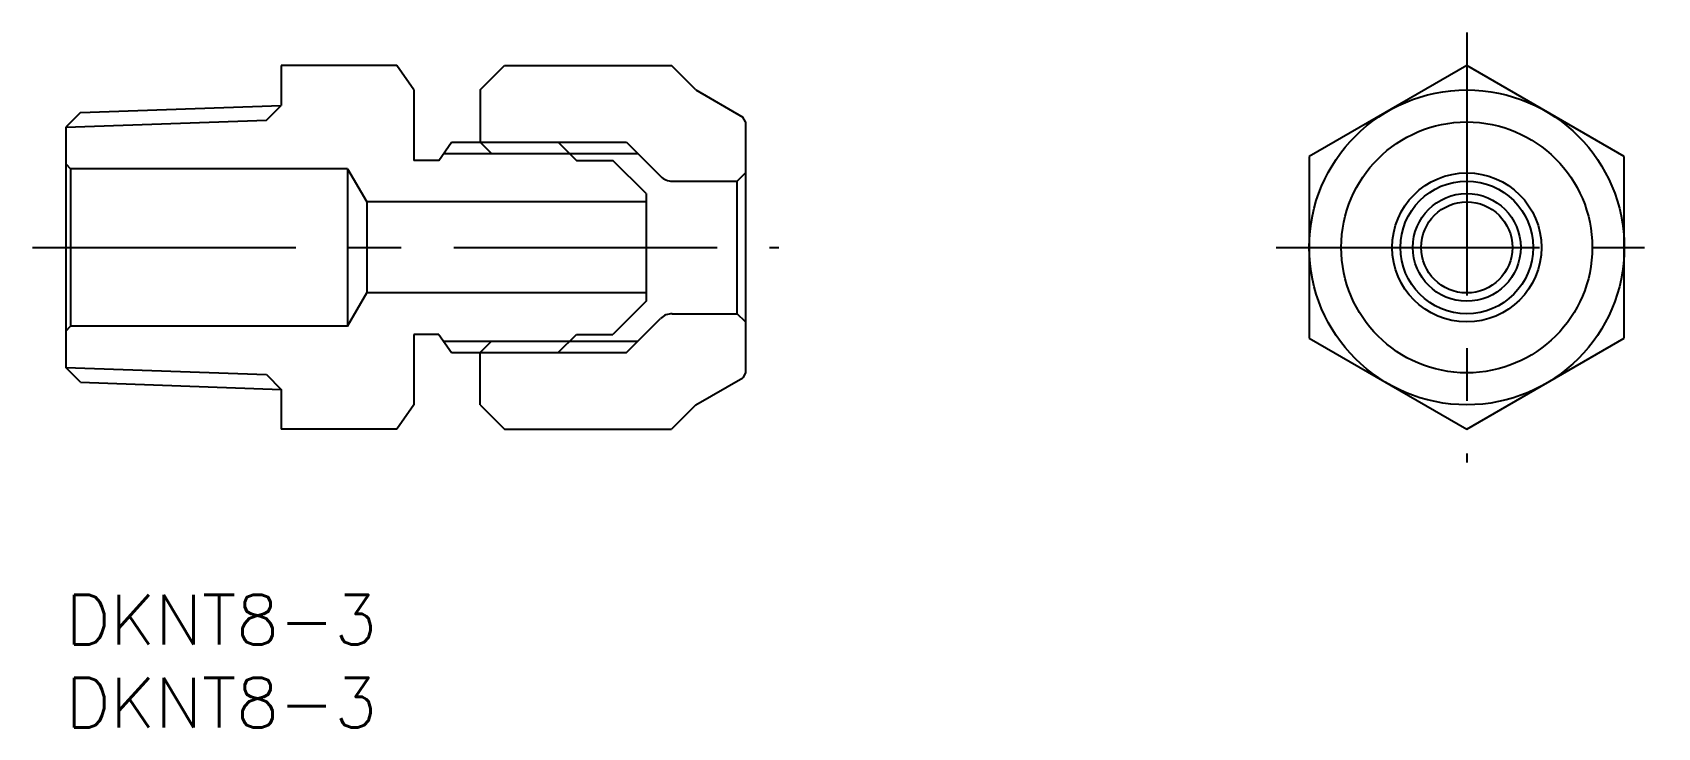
# Model space of a CAD drawing. Extents: x -2 to 96, y -8 to 33.9.
import ezdxf

# ---------------------------------------------------------------- set-up
doc = ezdxf.new("R2010")
doc.units = 0
doc.header["$LTSCALE"] = 0.5
doc.linetypes.add('CENTER', pattern=[50.8, 31.75, -6.35, 6.35, -6.35])
doc.linetypes.add('DASHED', pattern=[19.05, 12.7, -6.35])
for name, color, linetype in [('MSM_CENTER', 1, 'CENTER'), ('MSM_CONTINUOUS', 7, 'CONTINUOUS'), ('MSM_DASHED', 4, 'DASHED'), ('MSM_NARROW', 5, 'CONTINUOUS'), ('MSM_PART_NUMBER', 7, 'CONTINUOUS')]:
    doc.layers.add(name, color=color, linetype=linetype)
doc.styles.get("Standard").update_dxf_attribs({"font": 'txt.shx', "height": 3, "bigfont": 'bigfont.shx'})

# ---------------------------------------------------------------- blocks, each defined once
blk = doc.blocks.new('*U2')
at = {"layer": 'MSM_PART_NUMBER'}
blk.add_text('DKNT8-3', height=3, dxfattribs=at).set_placement((0, -3))
blk = doc.blocks.new('*U3')
at = {"layer": 'MSM_PART_NUMBER'}
blk.add_text('DKNT8-3', height=3, dxfattribs=at).set_placement((0, -8))

msp = doc.modelspace()

# ---------------------------------------------------------------- linework, layer by layer
at = {"layer": 'MSM_CENTER'}
for p, q in [((84.486, 33.939), (84.486, 8)), ((-2, 20.97), (43, 20.97)), ((72.986, 20.97), (95.986, 20.97))]:
    msp.add_line(p, q, dxfattribs=at)
at = {"layer": 'MSM_CONTINUOUS'}
for p, q in [((13, 31.939), (13, 29.533)), ((19.971, 31.939), (13, 31.939)), ((21, 30.47), (19.971, 31.939)), ((25, 30.47), (26.47, 31.939)), ((26.47, 31.939), (36.53, 31.939)), ((38, 30.47), (36.53, 31.939)), ((84.486, 31.939), (74.986, 26.454)), ((93.986, 26.454), (84.486, 31.939)), ((21, 30.47), (21, 26.22)), ((25, 30.47), (25, 27.32)), ((38, 30.47), (40.827, 28.838)), ((0.887, 29.11), (13, 29.533)), ((0.887, 29.11), (0, 28.223)), ((41, 28.538), (40.827, 28.838)), ((41, 28.538), (41, 13.402)), ((0, 28.223), (0, 13.716)), ((22.5, 26.22), (23.27, 27.32)), ((23.27, 27.32), (29.7, 27.32)), ((25.687, 26.633), (34.5, 26.633)), ((29.7, 27.32), (30.8, 26.22)), ((34.5, 26.633), (35.87, 25.263)), ((0, 26.02), (0.3, 25.72)), ((0.3, 25.72), (0.3, 16.22)), ((17, 25.72), (0.3, 25.72)), ((17, 25.72), (17, 16.22)), ((17, 25.72), (18.155, 23.72)), ((22.5, 26.22), (21, 26.22)), ((30.8, 26.22), (33, 26.22)), ((35, 24.22), (33, 26.22)), ((74.986, 26.454), (74.986, 15.485)), ((93.986, 15.485), (93.986, 26.454)), ((36.577, 24.97), (40.5, 24.97)), ((41, 25.47), (40.5, 24.97)), ((40.5, 16.97), (40.5, 24.97)), ((35, 23.72), (18.155, 23.72)), ((18.155, 23.72), (18.155, 18.22)), ((35, 24.22), (35, 17.72)), ((17, 16.22), (18.155, 18.22)), ((35, 18.22), (18.155, 18.22)), ((35, 17.72), (33, 15.72)), ((34.5, 15.307), (35.87, 16.677)), ((36.577, 16.97), (40.5, 16.97)), ((41, 16.47), (40.5, 16.97)), ((0, 15.92), (0.3, 16.22)), ((17, 16.22), (0.3, 16.22)), ((21, 15.72), (21, 11.47)), ((22.5, 15.72), (21, 15.72)), ((22.5, 15.72), (23.27, 14.62)), ((29.7, 14.62), (30.8, 15.72)), ((30.8, 15.72), (33, 15.72)), ((25.687, 15.307), (34.5, 15.307)), ((74.986, 15.485), (84.486, 10)), ((84.486, 10), (93.986, 15.485)), ((23.27, 14.62), (29.7, 14.62)), ((25, 11.47), (25, 14.62)), ((0.887, 12.829), (0, 13.716)), ((0.887, 12.829), (13, 12.406)), ((38, 11.47), (40.827, 13.102)), ((41, 13.402), (40.827, 13.102)), ((13, 12.406), (13, 10)), ((21, 11.47), (19.971, 10)), ((25, 11.47), (26.47, 10)), ((38, 11.47), (36.53, 10)), ((19.971, 10), (13, 10)), ((26.47, 10), (36.53, 10))]:
    msp.add_line(p, q, dxfattribs=at)
for radius in [9.5, 7.568, 4.5, 4, 3.25, 2.75]:
    msp.add_circle((84.486, 20.97), radius, dxfattribs=at)
for centre, start, end in [((36.577, 25.97), 225, 270), ((36.577, 15.97), 90, 135)]:
    msp.add_arc(centre, 1, start, end, dxfattribs=at)
at = {"layer": 'MSM_DASHED'}
for p, q in [((25, 27.32), (25.687, 26.633)), ((25, 14.62), (25.687, 15.307))]:
    msp.add_line(p, q, dxfattribs=at)
at = {"layer": 'MSM_NARROW'}
for p, q in [((12.117, 28.646), (13, 29.533)), ((0, 28.223), (12.117, 28.646)), ((22.789, 26.633), (30.387, 26.633)), ((25, 27.32), (33.813, 27.32)), ((33.813, 27.32), (34.5, 26.633)), ((22.789, 15.307), (30.387, 15.307)), ((33.813, 14.62), (34.5, 15.307)), ((25, 14.62), (33.813, 14.62)), ((0, 13.716), (12.117, 13.293)), ((12.117, 13.293), (13, 12.406))]:
    msp.add_line(p, q, dxfattribs=at)

# ---------------------------------------------------------------- block references
at = {"layer": 'MSM_CONTINUOUS'}
for name in ['*U2', '*U3']:
    msp.add_blockref(name, (0, 0), dxfattribs=at)

doc.saveas('drawing.dxf')
